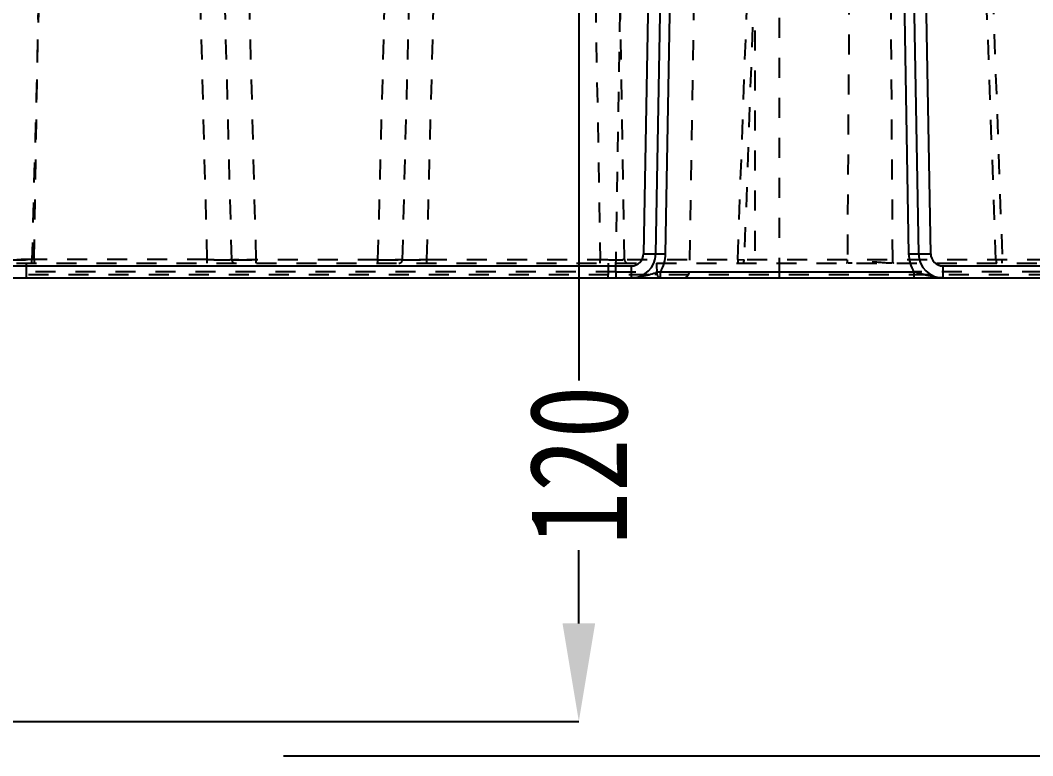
# Model space of a CAD drawing. Header units: millimetres. Extents: x -1265 to 1982, y -12197 to 1934.
# Drawn here: x 163.7 to 246.4, y -409.1 to -349.1 of the extents above; entities that cross this region are included whole.
import ezdxf

# ---------------------------------------------------------------- set-up
doc = ezdxf.new("R2010")
doc.units = ezdxf.units.MM
doc.header["$LTSCALE"] = 16.335
doc.header["$PDMODE"] = 3
doc.header["$PDSIZE"] = 0.3125
doc.linetypes.add('HIDDEN', pattern=[0.2, 0.1, -0.1])
doc.layers.get('0').update_dxf_attribs({"linetype": 'CONTINUOUS'})
doc.layers.get('Defpoints').update_dxf_attribs({"linetype": 'CONTINUOUS'})
doc.layers.add('DEFAULT_2', color=8, linetype='HIDDEN')
doc.styles.get("Standard").update_dxf_attribs({"font": 'txt', "width": 0.8})
doc.dimstyles.new('11', dxfattribs={"dimtxt": 8, "dimasz": 8, "dimexe": 0, "dimexo": 0, "dimgap": 0, "dimtad": 0, "dimdsep": 46, "dimtxsty": 'Standard', "dimcen": 0, "dimclrd": 4, "dimclre": 4, "dimclrt": 6, "dimazin": 0, "dimtp": 0.01, "dimtm": 0.01, "dimtfac": 1, "dimtofl": 0, "dimtmove": 0, "dimatfit": 3, "dimfxl": 0, "dimtolj": 1, "dimarcsym": 0})

# ---------------------------------------------------------------- blocks, each defined once
blk = doc.blocks.new('*D83')
at = {"color": 4, "lineweight": -2}
for p, q in [((185.186, -289.102), (324.733, -289.102)), ((324.733, -297.102), (324.733, -352.099)), ((324.733, -401.102), (324.733, -365.966)), ((185.186, -409.102), (324.733, -409.102))]:
    blk.add_line(p, q, dxfattribs=at)
at = {"color": 4}
for points in [[(323.4, -297.102), (326.067, -297.102), (324.733, -289.102)], [(323.4, -401.102), (326.067, -401.102), (324.733, -409.102)]]:
    blk.add_solid(points, dxfattribs=at)
at = {"layer": 'Defpoints', "color": 0}
for p in [(185.186, -289.102), (185.186, -409.102), (324.733, -409.102)]:
    blk.add_point(p, dxfattribs=at)
at = {"color": 6, "insert": (324.733, -359.033), "char_height": 8, "attachment_point": 5, "rotation": 90}
blk.add_mtext('\\A1;120', dxfattribs=at)
blk = doc.blocks.new('*D378')
at = {"color": 4, "lineweight": -2}
for p, q in [((158.225, -286.302), (209.296, -286.302)), ((209.296, -294.302), (209.296, -378.459)), ((209.296, -398.302), (209.296, -392.326)), ((158.225, -406.302), (209.296, -406.302))]:
    blk.add_line(p, q, dxfattribs=at)
at = {"color": 4}
for points in [[(207.963, -294.302), (210.63, -294.302), (209.296, -286.302)], [(207.963, -398.302), (210.63, -398.302), (209.296, -406.302)]]:
    blk.add_solid(points, dxfattribs=at)
at = {"layer": 'Defpoints', "color": 0}
for p in [(158.225, -286.302), (158.225, -406.302), (209.296, -406.302)]:
    blk.add_point(p, dxfattribs=at)
at = {"color": 6, "insert": (209.296, -385.393), "char_height": 8, "attachment_point": 5, "rotation": 90}
blk.add_mtext('\\A1;120', dxfattribs=at)

msp = doc.modelspace()

# ---------------------------------------------------------------- linework, layer by layer
at = {"color": 7, "linetype": 'Continuous'}
for p, q in [((215.927, -291.102), (214.583, -368.137)), ((215.583, -368.137), (216.927, -291.102)), ((235.677, -291.102), (237.022, -368.137)), ((238.022, -368.137), (236.677, -291.102)), ((216.382, -368.137), (217.693, -293.067)), ((234.912, -293.067), (236.222, -368.137)), ((162.272, -369.12), (213.583, -369.12)), ((213.583, -370.102), (213.583, -369.12)), ((239.022, -369.12), (252.333, -369.12)), ((239.022, -369.12), (239.022, -370.102)), ((-116.453, -370.102), (297.807, -370.102)), ((215.933, -369.611), (236.672, -369.611)), ((215.933, -369.611), (215.933, -370.102)), ((236.672, -370.102), (236.672, -369.611))]:
    msp.add_line(p, q, dxfattribs=at)
for centre, radius, start, end in [((213.583, -368.102), 2, 270, 359), ((213.583, -368.12), 1, 270, 359), ((213.593, -368.088), 2.79, 327.07082, 358.99907), ((239.024, -368.087), 2.803, 181.01452, 212.92918), ((239.022, -368.102), 2, 181, 270), ((239.022, -368.12), 1, 181, 270), ((217.708, -376.972), 7.572, 103.556, 104.53501), ((234.897, -376.973), 7.573, 75.46446, 76.44408)]:
    msp.add_arc(centre, radius, start, end, dxfattribs=at)
for points, knots in [([(214.583, -368.137), (214.706, -368.139), (214.889, -368.142), (215.125, -368.144), (215.279, -368.145), (215.404, -368.144), (215.488, -368.143), (215.537, -368.141), (215.562, -368.141), (215.573, -368.138), (215.582, -368.139), (215.583, -368.137)], [0, 0, 0, 0, 0.370113, 0.548888, 0.706759, 0.833087, 0.924809, 0.957331, 0.980771, 0.995001, 1, 1, 1, 1]), ([(215.583, -368.137), (215.583, -368.136), (215.59, -368.136), (215.599, -368.134), (215.619, -368.134), (215.658, -368.132), (215.725, -368.132), (215.825, -368.131), (215.949, -368.132), (216.137, -368.133), (216.284, -368.135), (216.382, -368.137)], [0, 0, 0, 0, 0.004999, 0.019229, 0.042669, 0.075191, 0.166913, 0.293241, 0.451112, 0.629887, 1, 1, 1, 1]), ([(236.222, -368.137), (236.321, -368.135), (236.467, -368.133), (236.656, -368.132), (236.779, -368.131), (236.879, -368.132), (236.947, -368.132), (236.985, -368.134), (237.005, -368.134), (237.014, -368.136), (237.022, -368.136), (237.022, -368.137)], [0, 0, 0, 0, 0.370113, 0.548888, 0.706759, 0.833087, 0.924809, 0.957331, 0.980771, 0.995001, 1, 1, 1, 1]), ([(237.022, -368.137), (237.022, -368.139), (237.032, -368.138), (237.043, -368.141), (237.068, -368.141), (237.116, -368.143), (237.2, -368.144), (237.325, -368.145), (237.48, -368.144), (237.715, -368.142), (237.898, -368.139), (238.022, -368.137)], [0, 0, 0, 0, 0.004999, 0.019229, 0.042669, 0.075191, 0.166913, 0.293241, 0.451112, 0.629887, 1, 1, 1, 1]), ([(215.807, -369.642), (215.453, -369.734), (214.732, -369.964), (213.976, -370.102), (213.583, -370.102)], [0, 0, 0, 0, 0.481598, 1, 1, 1, 1]), ([(239.022, -370.102), (238.628, -370.102), (237.872, -369.964), (237.151, -369.734), (236.797, -369.642)], [0, 0, 0, 0, 0.5184, 1, 1, 1, 1])]:
    msp.add_open_spline(points, degree=3, knots=knots, dxfattribs=at)
at = {"layer": 'DEFAULT_2', "color": 8, "linetype": 'HIDDEN'}
for p, q in [((223.677, -291.102), (223.677, -368.902)), ((225.677, -370.102), (225.677, -291.102)), ((166.651, -292.085), (164.647, -368.607)), ((164.824, -368.607), (166.16, -292.085)), ((178.957, -368.607), (176.953, -292.085)), ((180.957, -368.61), (178.953, -292.076)), ((182.956, -368.61), (180.952, -292.076)), ((192.898, -368.61), (194.902, -292.076)), ((194.898, -368.61), (196.902, -292.076)), ((196.897, -368.607), (198.901, -292.085)), ((209.695, -292.085), (211.03, -368.607)), ((213.03, -368.607), (211.694, -292.085)), ((212.308, -369.611), (213.664, -291.888)), ((219.663, -291.888), (218.307, -369.611)), ((222.272, -368.607), (223.205, -342.711)), ((223.709, -343.109), (222.79, -368.61)), ((231.385, -343.689), (231.216, -368.61)), ((234.925, -368.61), (234.757, -343.689)), ((243.352, -368.61), (242.454, -343.689)), ((242.971, -343.672), (243.87, -368.607)), ((178.957, -368.607), (164.647, -368.607)), ((164.647, -368.902), (164.647, -368.607)), ((164.824, -368.607), (164.824, -368.902)), ((178.957, -368.902), (178.957, -368.607)), ((192.898, -368.61), (182.956, -368.61)), ((182.956, -368.902), (182.956, -368.61)), ((192.898, -368.902), (192.898, -368.61)), ((196.897, -368.607), (283.707, -368.607)), ((196.897, -368.902), (196.897, -368.607)), ((211.03, -368.902), (211.03, -368.607)), ((222.272, -368.607), (222.272, -368.902)), ((222.272, -368.607), (222.79, -368.61)), ((243.352, -368.61), (243.87, -368.607)), ((243.87, -368.902), (243.87, -368.607)), ((-114.323, -368.902), (295.677, -368.902)), ((164.177, -368.902), (164.161, -369.807)), ((211.678, -368.902), (211.694, -369.807)), ((215.693, -369.807), (215.677, -368.902)), ((66.364, -369.807), (295.693, -369.807)), ((212.308, -369.611), (163.547, -369.611)), ((164.161, -369.807), (164.161, -370.102)), ((211.694, -370.102), (211.694, -369.807)), ((212.308, -369.611), (212.308, -370.102)), ((215.693, -369.807), (215.497, -369.809)), ((253.646, -369.611), (236.672, -369.611))]:
    msp.add_line(p, q, dxfattribs=at)
for centre, radius, start, end in [((181.167, 160.376), 528.988, 269.76065, 269.91384), ((180.585, -260.682), 107.93, 269.8863, 270.1153), ((181.257, -368.602), 0.3, 181.49998, 269.99927), ((181.467, -61.576), 307.037, 270.01399, 270.13502), ((194.338, -98.906), 269.707, 269.8566, 269.99438), ((194.598, -368.602), 0.3, 270.00073, 358.50002), ((194.41, 257.989), 626.601, 270.098092, 270.227415), ((212.548, 160.031), 528.641, 269.83554, 269.9888), ((212.517, -260.724), 107.886, 269.96125, 270.19036), ((213.33, -368.602), 0.3, 181, 270), ((215.993, -369.802), 0.3, 181, 270), ((217.807, -369.602), 0.5, 269.99905, 359.00927)]:
    msp.add_arc(centre, radius, start, end, dxfattribs=at)
for points, knots in [([(162.648, -368.61), (162.647, -368.613), (162.66, -368.609), (162.671, -368.611), (162.698, -368.61), (162.741, -368.612), (162.808, -368.611), (162.891, -368.612), (163.035, -368.612), (163.252, -368.611), (163.551, -368.611), (163.892, -368.61), (164.262, -368.609), (164.517, -368.608), (164.647, -368.607)], [0, 0, 0, 0, 0.005015, 0.011212, 0.019807, 0.044003, 0.077227, 0.119103, 0.169255, 0.292878, 0.444414, 0.617481, 0.805028, 1, 1, 1, 1]), ([(164.059, -368.609), (164, -368.609), (163.784, -368.609), (163.567, -368.61), (163.41, -368.61)], [0, 0, 0, 0, 0.27353, 1, 1, 1, 1]), ([(164.824, -368.607), (164.759, -368.608), (164.504, -368.608), (164.249, -368.609), (164.059, -368.609)], [0, 0, 0, 0, 0.256125, 1, 1, 1, 1]), ([(178.957, -368.607), (179.087, -368.608), (179.342, -368.609), (179.712, -368.61), (180.054, -368.611), (180.352, -368.611), (180.569, -368.612), (180.713, -368.612), (180.796, -368.611), (180.863, -368.612), (180.906, -368.61), (180.934, -368.611), (180.944, -368.609), (180.957, -368.613), (180.957, -368.61)], [0, 0, 0, 0, 0.194972, 0.382519, 0.555586, 0.707122, 0.830745, 0.880897, 0.922773, 0.955997, 0.980193, 0.988788, 0.994985, 1, 1, 1, 1]), ([(180.957, -368.61), (180.957, -368.613), (180.944, -368.609), (180.934, -368.611), (180.906, -368.61), (180.863, -368.612), (180.825, -368.611), (180.803, -368.611)], [0, 0, 0, 0, 0.064939, 0.145182, 0.256475, 0.569783, 1, 1, 1, 1]), ([(180.957, -368.61), (180.957, -368.613), (180.977, -368.607), (180.999, -368.614), (181.05, -368.611), (181.114, -368.613), (181.199, -368.613), (181.343, -368.613), (181.561, -368.613), (181.86, -368.613), (182.201, -368.612), (182.571, -368.611), (182.826, -368.611), (182.956, -368.61)], [0, 0, 0, 0, 0.004865, 0.019295, 0.043116, 0.076147, 0.118146, 0.168633, 0.292908, 0.444373, 0.617327, 0.805319, 1, 1, 1, 1]), ([(181.542, -368.613), (181.498, -368.613), (181.354, -368.613), (181.21, -368.613), (181.109, -368.612)], [0, 0, 0, 0, 0.303741, 1, 1, 1, 1]), ([(182.956, -368.61), (182.891, -368.61), (182.636, -368.611), (182.381, -368.612), (182.191, -368.612)], [0, 0, 0, 0, 0.255116, 1, 1, 1, 1]), ([(192.898, -368.61), (193.028, -368.611), (193.283, -368.611), (193.653, -368.612), (193.995, -368.613), (194.294, -368.613), (194.511, -368.613), (194.656, -368.613), (194.74, -368.613), (194.804, -368.611), (194.856, -368.614), (194.877, -368.607), (194.898, -368.613), (194.898, -368.61)], [0, 0, 0, 0, 0.194681, 0.382673, 0.555627, 0.707092, 0.831367, 0.881854, 0.923853, 0.956884, 0.980705, 0.995135, 1, 1, 1, 1]), ([(194.898, -368.61), (194.898, -368.613), (194.877, -368.607), (194.856, -368.614), (194.804, -368.611), (194.74, -368.613), (194.656, -368.613), (194.511, -368.613), (194.395, -368.613), (194.312, -368.613)], [0, 0, 0, 0, 0.016611, 0.065875, 0.147201, 0.259968, 0.403355, 0.575719, 1, 1, 1, 1]), ([(194.898, -368.61), (194.897, -368.613), (194.91, -368.609), (194.921, -368.611), (194.948, -368.61), (194.991, -368.612), (195.058, -368.611), (195.141, -368.612), (195.285, -368.612), (195.502, -368.611), (195.801, -368.611), (196.142, -368.61), (196.512, -368.609), (196.767, -368.608), (196.897, -368.607)], [0, 0, 0, 0, 0.005015, 0.011212, 0.019807, 0.044003, 0.077227, 0.119103, 0.169255, 0.292878, 0.444414, 0.617481, 0.805028, 1, 1, 1, 1]), ([(213.03, -368.607), (213.03, -368.611), (213.017, -368.606), (213.007, -368.609), (212.979, -368.608), (212.937, -368.609), (212.898, -368.609), (212.876, -368.609)], [0, 0, 0, 0, 0.064961, 0.145209, 0.256503, 0.569802, 1, 1, 1, 1]), ([(222.712, -368.902), (222.724, -368.902), (222.752, -368.871), (222.78, -368.774), (222.789, -368.68), (222.79, -368.61)], [0, 0, 0, 0, 0.117088, 0.333459, 1, 1, 1, 1]), ([(231.216, -368.61), (231.216, -368.679), (231.207, -368.774), (231.178, -368.871), (231.151, -368.902), (231.139, -368.902)], [0, 0, 0, 0, 0.666291, 0.882816, 1, 1, 1, 1]), ([(235.003, -368.902), (234.991, -368.902), (234.964, -368.871), (234.935, -368.774), (234.926, -368.679), (234.925, -368.61)], [0, 0, 0, 0, 0.117184, 0.333709, 1, 1, 1, 1]), ([(243.352, -368.61), (243.352, -368.679), (243.362, -368.774), (243.39, -368.871), (243.417, -368.902), (243.43, -368.902)], [0, 0, 0, 0, 0.666062, 0.882699, 1, 1, 1, 1]), ([(234.882, -368.902), (234.277, -368.902), (233.071, -368.699), (231.864, -368.902), (231.26, -368.902)], [0, 0, 0, 0, 0.5, 1, 1, 1, 1]), ([(212.308, -369.611), (212.697, -369.611), (213.463, -369.612), (214.574, -369.614), (215.598, -369.614), (216.378, -369.615), (216.93, -369.614), (217.28, -369.614), (217.581, -369.614), (217.832, -369.614), (218.009, -369.613), (218.122, -369.613), (218.187, -369.613), (218.236, -369.611), (218.275, -369.614), (218.291, -369.608), (218.307, -369.613), (218.307, -369.611)], [0, 0, 0, 0, 0.194926, 0.382729, 0.555587, 0.70708, 0.773004, 0.831471, 0.881905, 0.923869, 0.956937, 0.970016, 0.980759, 0.989148, 0.995163, 0.998786, 1, 1, 1, 1])]:
    msp.add_open_spline(points, degree=3, knots=knots, dxfattribs=at)

# ---------------------------------------------------------------- dimensions: what is measured, and where the dimension line sits
dim = msp.add_linear_dim(base=(209.296, -406.302), p1=(158.225, -286.302), p2=(158.225, -406.302), angle=90, dimstyle='11', override={"dimfxl": 1.25, "dimarcsym": 1})
dim.commit()
dim.dimension.update_dxf_attribs({"geometry": '*D378', "text_midpoint": (209.296, -385.393), "dimtype": 160})
dim = msp.add_linear_dim(base=(324.733, -409.102), p1=(185.186, -289.102), p2=(185.186, -409.102), angle=90, dimstyle='11')
dim.commit()
dim.dimension.update_dxf_attribs({"geometry": '*D83', "text_midpoint": (324.733, -359.033), "dimtype": 160})

doc.saveas('drawing.dxf')
